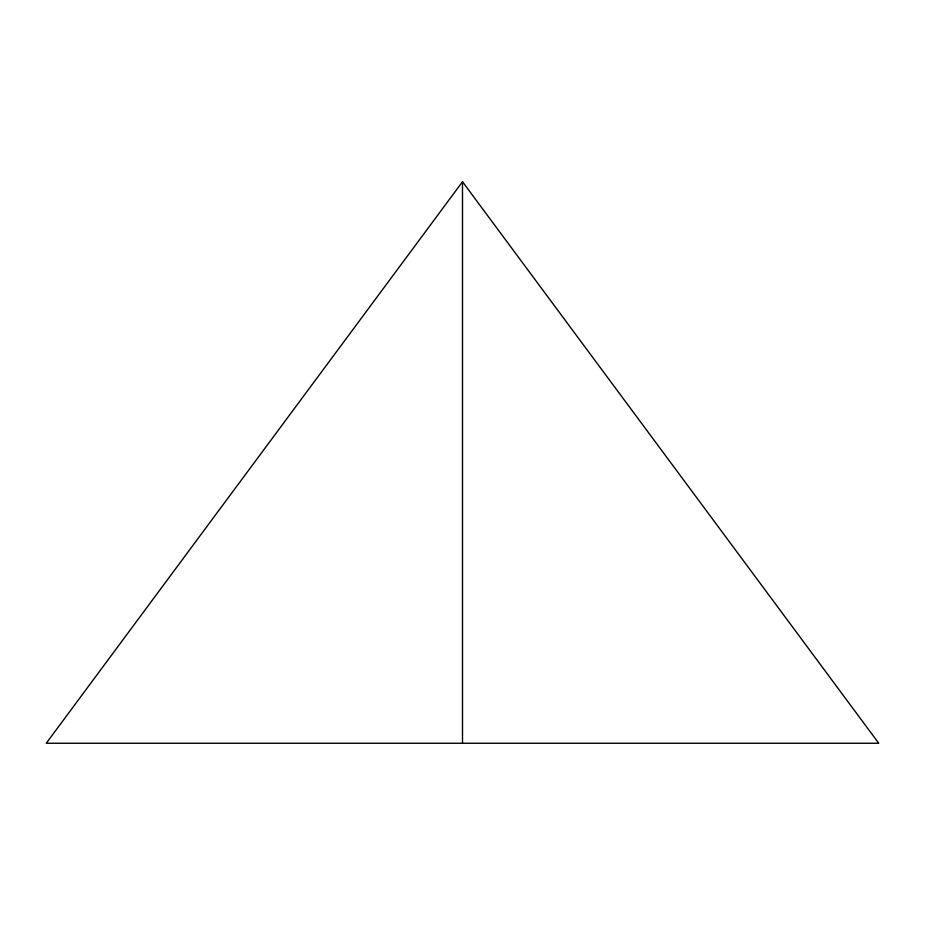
<?xml version="1.0" encoding="UTF-8"?>
<svg xmlns="http://www.w3.org/2000/svg" width="925" height="925" viewBox="0 0 925 925"><rect width="100%" height="100%" fill="white"/><g stroke="black" fill="none" stroke-linecap="round" stroke-linejoin="round"><path stroke-width="1.39" d="M462.5 181.739L46.25 743.261L878.75 743.261L462.5 181.739L462.5 743.261"/></g></svg>
